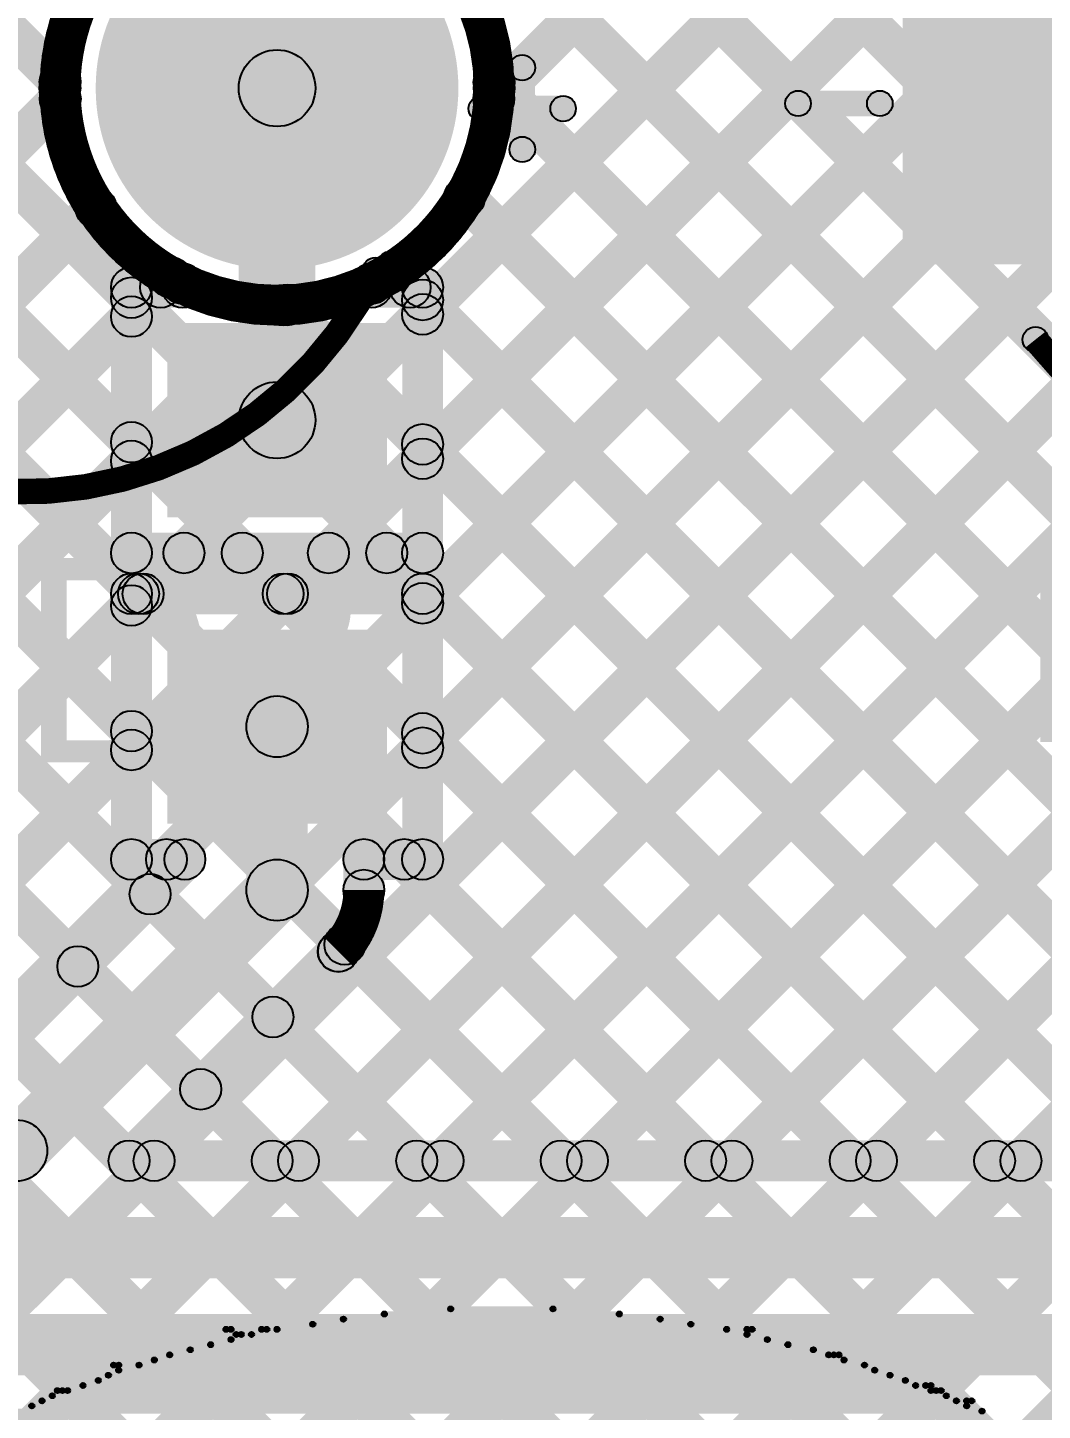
# Model space of a CAD drawing. Header units: millimetres. Extents: x -0.28 to 3.03, y -0.05 to 3.12.
# Drawn here: x 1.9942 to 2.1928, y 2.4171 to 2.6878 of the extents above; entities that cross this region are included whole.
import ezdxf

# ---------------------------------------------------------------- set-up
doc = ezdxf.new("R2010")
doc.units = ezdxf.units.MM
doc.header["$MEASUREMENT"] = 0
for name, color, linetype in [('BottomLayer', 5, 'Continuous'), ('BottomPaste', 16, 'Continuous'), ('BottomSolder', 6, 'Continuous'), ('PadHoleLayer', 156, 'Continuous'), ('TopLayer', 1, 'Continuous'), ('TopOverlay', 2, 'Continuous'), ('TopSolder', 216, 'Continuous')]:
    doc.layers.add(name, color=color, linetype=linetype)

# ---------------------------------------------------------------- blocks, each defined once
blk = doc.blocks.new('TH_LED_3')
at = {"layer": 'BottomLayer'}
blk.add_hatch(color=5, dxfattribs=at).paths.add_polyline_path([(-0.0815, 0.0315), (-0.0185, 0.0315), (-0.0185, -0.0315), (-0.0815, -0.0315)])
h = blk.add_hatch(color=5, dxfattribs=at)
edge = h.paths.add_edge_path()
edge.add_arc((0.05, 0), 0.0315, 0, 360)
at = {"layer": 'BottomSolder'}
blk.add_hatch(color=6, dxfattribs=at).paths.add_polyline_path([(-0.0855, 0.0355), (-0.0145, 0.0355), (-0.0145, -0.0355), (-0.0855, -0.0355)])
h = blk.add_hatch(color=6, dxfattribs=at)
edge = h.paths.add_edge_path()
edge.add_arc((0.05, 0), 0.0355, 0, 360)
at = {"layer": 'PadHoleLayer'}
h = blk.add_hatch(color=156, dxfattribs=at)
edge = h.paths.add_edge_path()
edge.add_arc((-0.05, 0), 0.01772, 0, 360)
h = blk.add_hatch(color=156, dxfattribs=at)
edge = h.paths.add_edge_path()
edge.add_arc((0.05, 0), 0.01772, 0, 360)
at = {"layer": 'TopLayer'}
blk.add_hatch(color=1, dxfattribs=at).paths.add_polyline_path([(-0.0815, 0.0315), (-0.0185, 0.0315), (-0.0185, -0.0315), (-0.0815, -0.0315)])
h = blk.add_hatch(color=1, dxfattribs=at)
edge = h.paths.add_edge_path()
edge.add_arc((0.05, 0), 0.0315, 0, 360)
at = {"layer": 'TopOverlay'}
h = blk.add_hatch(color=2, dxfattribs=at)
edge = h.paths.add_edge_path()
edge.add_arc((-0.05954, 0.05023), 0.0025, 0, 360)
h = blk.add_hatch(color=2, dxfattribs=at)
edge = h.paths.add_edge_path()
edge.add_arc((0.06927, 0.03565), 0.0025, 0, 360)
h = blk.add_hatch(color=2, dxfattribs=at)
edge = h.paths.add_edge_path()
edge.add_arc((0.098, 0.004), 0.0025, 0, 360)
for points in [[(0.1005, -0.012), (0.0955, -0.012), (0.0955, 0.004), (0.1005, 0.004)], [(-0.106, -0.0065), (-0.106, -0.0015), (-0.09, -0.0015), (-0.09, -0.0065)], [(0.09, -0.0065), (0.09, -0.0015), (0.106, -0.0015), (0.106, -0.0065)]]:
    blk.add_hatch(color=2, dxfattribs=at).paths.add_polyline_path(points)
h = blk.add_hatch(color=2, dxfattribs=at)
edge = h.paths.add_edge_path()
edge.add_arc((-0.106, -0.004), 0.0025, 0, 360)
h = blk.add_hatch(color=2, dxfattribs=at)
edge = h.paths.add_edge_path()
edge.add_arc((-0.09, -0.004), 0.0025, 0, 360)
h = blk.add_hatch(color=2, dxfattribs=at)
edge = h.paths.add_edge_path()
edge.add_arc((0.09, -0.004), 0.0025, 0, 360)
h = blk.add_hatch(color=2, dxfattribs=at)
edge = h.paths.add_edge_path()
edge.add_arc((0.106, -0.004), 0.0025, 0, 360)
h = blk.add_hatch(color=2, dxfattribs=at)
edge = h.paths.add_edge_path()
edge.add_arc((0.098, -0.012), 0.0025, 0, 360)
h = blk.add_hatch(color=2, dxfattribs=at)
edge = h.paths.add_edge_path()
edge.add_arc((0.06927, -0.03565), 0.0025, 0, 360)
h = blk.add_hatch(color=2, dxfattribs=at)
edge = h.paths.add_edge_path()
edge.add_arc((-0.05954, -0.05023), 0.0025, 0, 360)
at = {"layer": 'TopSolder'}
blk.add_hatch(color=216, dxfattribs=at).paths.add_polyline_path([(-0.0855, 0.0355), (-0.0145, 0.0355), (-0.0145, -0.0355), (-0.0855, -0.0355)])
h = blk.add_hatch(color=216, dxfattribs=at)
edge = h.paths.add_edge_path()
edge.add_arc((0.05, 0), 0.0355, 0, 360)
at = {"layer": 'TopOverlay', "const_width": 0.005}
for points in [[(-0.05954, 0.05023, -0.552963), (0.06927, 0.03565)], [(0.06927, -0.03565, -0.552963), (-0.05954, -0.05023)]]:
    blk.add_lwpolyline(points, format="xyb", dxfattribs=at)
at = {"layer": 'TopOverlay'}
for centre in [(-0.05954, 0.05023), (0.06927, 0.03565), (0.098, 0.004), (-0.106, -0.004), (-0.09, -0.004), (0.09, -0.004), (0.106, -0.004), (0.098, -0.012), (0.06927, -0.03565), (-0.05954, -0.05023)]:
    blk.add_circle(centre, 0.0025, dxfattribs=at)
blk = doc.blocks.new('TH_LED_4')
at = {"layer": 'BottomLayer'}
blk.add_hatch(color=5, dxfattribs=at).paths.add_polyline_path([(-0.0815, 0.0315), (-0.0185, 0.0315), (-0.0185, -0.0315), (-0.0815, -0.0315)])
h = blk.add_hatch(color=5, dxfattribs=at)
edge = h.paths.add_edge_path()
edge.add_arc((0.05, 0), 0.0315, 0, 360)
at = {"layer": 'BottomSolder'}
blk.add_hatch(color=6, dxfattribs=at).paths.add_polyline_path([(-0.0855, 0.0355), (-0.0145, 0.0355), (-0.0145, -0.0355), (-0.0855, -0.0355)])
h = blk.add_hatch(color=6, dxfattribs=at)
edge = h.paths.add_edge_path()
edge.add_arc((0.05, 0), 0.0355, 0, 360)
at = {"layer": 'PadHoleLayer'}
h = blk.add_hatch(color=156, dxfattribs=at)
edge = h.paths.add_edge_path()
edge.add_arc((-0.05, 0), 0.01772, 0, 360)
h = blk.add_hatch(color=156, dxfattribs=at)
edge = h.paths.add_edge_path()
edge.add_arc((0.05, 0), 0.01772, 0, 360)
at = {"layer": 'TopLayer'}
blk.add_hatch(color=1, dxfattribs=at).paths.add_polyline_path([(-0.0815, 0.0315), (-0.0185, 0.0315), (-0.0185, -0.0315), (-0.0815, -0.0315)])
h = blk.add_hatch(color=1, dxfattribs=at)
edge = h.paths.add_edge_path()
edge.add_arc((0.05, 0), 0.0315, 0, 360)
at = {"layer": 'TopOverlay'}
h = blk.add_hatch(color=2, dxfattribs=at)
edge = h.paths.add_edge_path()
edge.add_arc((-0.05954, 0.05023), 0.0025, 0, 360)
h = blk.add_hatch(color=2, dxfattribs=at)
edge = h.paths.add_edge_path()
edge.add_arc((0.06927, 0.03565), 0.0025, 0, 360)
h = blk.add_hatch(color=2, dxfattribs=at)
edge = h.paths.add_edge_path()
edge.add_arc((0.098, 0.004), 0.0025, 0, 360)
for points in [[(0.1005, -0.012), (0.0955, -0.012), (0.0955, 0.004), (0.1005, 0.004)], [(-0.106, -0.0065), (-0.106, -0.0015), (-0.09, -0.0015), (-0.09, -0.0065)], [(0.09, -0.0065), (0.09, -0.0015), (0.106, -0.0015), (0.106, -0.0065)]]:
    blk.add_hatch(color=2, dxfattribs=at).paths.add_polyline_path(points)
h = blk.add_hatch(color=2, dxfattribs=at)
edge = h.paths.add_edge_path()
edge.add_arc((-0.106, -0.004), 0.0025, 0, 360)
h = blk.add_hatch(color=2, dxfattribs=at)
edge = h.paths.add_edge_path()
edge.add_arc((-0.09, -0.004), 0.0025, 0, 360)
h = blk.add_hatch(color=2, dxfattribs=at)
edge = h.paths.add_edge_path()
edge.add_arc((0.09, -0.004), 0.0025, 0, 360)
h = blk.add_hatch(color=2, dxfattribs=at)
edge = h.paths.add_edge_path()
edge.add_arc((0.106, -0.004), 0.0025, 0, 360)
h = blk.add_hatch(color=2, dxfattribs=at)
edge = h.paths.add_edge_path()
edge.add_arc((0.098, -0.012), 0.0025, 0, 360)
h = blk.add_hatch(color=2, dxfattribs=at)
edge = h.paths.add_edge_path()
edge.add_arc((0.06927, -0.03565), 0.0025, 0, 360)
h = blk.add_hatch(color=2, dxfattribs=at)
edge = h.paths.add_edge_path()
edge.add_arc((-0.05954, -0.05023), 0.0025, 0, 360)
at = {"layer": 'TopSolder'}
blk.add_hatch(color=216, dxfattribs=at).paths.add_polyline_path([(-0.0855, 0.0355), (-0.0145, 0.0355), (-0.0145, -0.0355), (-0.0855, -0.0355)])
h = blk.add_hatch(color=216, dxfattribs=at)
edge = h.paths.add_edge_path()
edge.add_arc((0.05, 0), 0.0355, 0, 360)
at = {"layer": 'TopOverlay', "const_width": 0.005}
for points in [[(-0.05954, 0.05023, -0.552963), (0.06927, 0.03565)], [(0.06927, -0.03565, -0.552963), (-0.05954, -0.05023)]]:
    blk.add_lwpolyline(points, format="xyb", dxfattribs=at)
at = {"layer": 'TopOverlay'}
for centre in [(-0.05954, 0.05023), (0.06927, 0.03565), (0.098, 0.004), (-0.106, -0.004), (-0.09, -0.004), (0.09, -0.004), (0.106, -0.004), (0.098, -0.012), (0.06927, -0.03565), (-0.05954, -0.05023)]:
    blk.add_circle(centre, 0.0025, dxfattribs=at)
blk = doc.blocks.new('R__0603_B_56')
at = {"layer": 'BottomLayer'}
for points in [[(-0.045, -0.0175), (-0.045, 0.0175), (-0.015, 0.0175), (-0.015, -0.0175)], [(0.015, -0.0175), (0.015, 0.0175), (0.045, 0.0175), (0.045, -0.0175)]]:
    blk.add_hatch(color=5, dxfattribs=at).paths.add_polyline_path(points)
at = {"layer": 'BottomPaste'}
for points in [[(-0.045, -0.0175), (-0.045, 0.0175), (-0.015, 0.0175), (-0.015, -0.0175)], [(0.015, -0.0175), (0.015, 0.0175), (0.045, 0.0175), (0.045, -0.0175)]]:
    blk.add_hatch(color=16, dxfattribs=at).paths.add_polyline_path(points)
at = {"layer": 'BottomSolder'}
for points in [[(-0.049, -0.0215), (-0.049, 0.0215), (-0.011, 0.0215), (-0.011, -0.0215)], [(0.011, -0.0215), (0.011, 0.0215), (0.049, 0.0215), (0.049, -0.0215)]]:
    blk.add_hatch(color=6, dxfattribs=at).paths.add_polyline_path(points)

msp = doc.modelspace()

# ---------------------------------------------------------------- hatches: boundary and pattern name
at = {"layer": 'BottomLayer'}
for points in [[(1.40562, 3.09678), (1.41127, 3.10243), (2.00683, 2.50688), (2.00118, 2.50122)], [(1.4339, 3.09678), (1.43956, 3.10243), (2.02098, 2.52102), (2.01532, 2.51536)], [(1.46219, 3.09678), (1.46784, 3.10243), (2.01733, 2.55295), (2.01167, 2.54729)], [(1.49047, 3.09678), (1.49613, 3.10243), (2.01873, 2.57983), (2.01308, 2.57417)], [(1.51875, 3.09678), (1.52441, 3.10243), (2.01733, 2.60952), (2.01167, 2.60386)], [(1.54704, 3.09678), (1.5527, 3.10243), (2.01733, 2.6378), (2.01167, 2.63214)], [(1.57532, 3.09678), (1.58098, 3.10243), (2.00335, 2.68006), (1.99769, 2.67441)], [(1.68846, 3.09678), (1.69412, 3.10243), (2.28575, 2.5108), (2.2801, 2.50514)], [(1.71674, 3.09678), (1.7224, 3.10243), (2.27533, 2.54951), (2.26967, 2.54385)], [(1.74503, 3.09678), (1.75069, 3.10243), (2.27533, 2.57779), (2.26967, 2.57213)], [(1.77331, 3.09678), (1.77897, 3.10243), (2.27533, 2.60608), (2.26967, 2.60042)], [(2.02174, 2.46317), (2.01609, 2.46883), (2.64969, 3.10243), (2.65535, 3.09678)], [(2.07433, 2.60061), (2.06867, 2.60626), (2.56484, 3.10243), (2.5705, 3.09678)], [(2.07433, 2.54404), (2.06867, 2.5497), (2.62141, 3.10243), (2.62707, 3.09678)], [(2.07433, 2.62889), (2.06867, 2.63455), (2.53656, 3.10243), (2.54221, 3.09678)], [(2.07433, 2.57232), (2.06867, 2.57798), (2.59313, 3.10243), (2.59878, 3.09678)], [(2.08828, 2.67112), (2.08262, 2.67678), (2.50827, 3.10243), (2.51393, 3.09678)], [(2.05003, 2.46317), (2.04437, 2.46883), (2.25568, 2.68013), (2.26133, 2.67448)], [(2.08265, 2.6743), (2.08831, 2.67996), (2.27161, 2.49665), (2.26596, 2.491)], [(1.81447, 2.48217), (1.80881, 2.48783), (1.99773, 2.67674), (2.00338, 2.67108)], [(2.0505, 2.611), (2.0355, 2.611), (2.0355, 2.676), (2.0505, 2.676)], [(2.07831, 2.46317), (2.07266, 2.46883), (2.26175, 2.65793), (2.26741, 2.65227)], [(2.07689, 2.65178), (2.08255, 2.65744), (2.25747, 2.48251), (2.25181, 2.47686)], [(1.84275, 2.48217), (1.8371, 2.48783), (2.0047, 2.65543), (2.01036, 2.64977)], [(2.06303, 2.63735), (2.06869, 2.64301), (2.07187, 2.63983), (2.06621, 2.63417)], [(2.01733, 2.62846), (2.01167, 2.63412), (2.01738, 2.63983), (2.02304, 2.63417)], [(2.0145, 2.633), (2.0145, 2.641), (2.0245, 2.641), (2.0245, 2.633)], [(2.0615, 2.633), (2.0615, 2.641), (2.0715, 2.641), (2.0715, 2.633)], [(2.06621, 2.63417), (2.07187, 2.63983), (2.07433, 2.63737), (2.06867, 2.63171)], [(2.0185, 2.585), (2.0105, 2.585), (2.0105, 2.637), (2.0185, 2.637)], [(2.0755, 2.585), (2.0675, 2.585), (2.0675, 2.637), (2.0755, 2.637)], [(2.06867, 2.63171), (2.07433, 2.63737), (2.24287, 2.46883), (2.23721, 2.46317)], [(2.1066, 2.46317), (2.10094, 2.46883), (2.26967, 2.63756), (2.27533, 2.6319)], [(1.87104, 2.48217), (1.86538, 2.48783), (2.01167, 2.63412), (2.01733, 2.62846)], [(2.06867, 2.60343), (2.07433, 2.60909), (2.21459, 2.46883), (2.20893, 2.46317)], [(2.13488, 2.46317), (2.12923, 2.46883), (2.26967, 2.60927), (2.27533, 2.60362)], [(1.89932, 2.48217), (1.89367, 2.48783), (2.01167, 2.60583), (2.01733, 2.60018)], [(2.0145, 2.581), (2.0145, 2.589), (2.0715, 2.589), (2.0715, 2.581)], [(2.01961, 2.57417), (2.01395, 2.57983), (2.02195, 2.58783), (2.02761, 2.58217)], [(2.03336, 2.58217), (2.03902, 2.58783), (2.04702, 2.57983), (2.04136, 2.57417)], [(2.04789, 2.57417), (2.04224, 2.57983), (2.05024, 2.58783), (2.05589, 2.58217)], [(2.06164, 2.58217), (2.0673, 2.58783), (2.1863, 2.46883), (2.18064, 2.46317)], [(2.16317, 2.46317), (2.15751, 2.46883), (2.27651, 2.58783), (2.28217, 2.58217)], [(2.01733, 2.57189), (2.01167, 2.57755), (2.01395, 2.57983), (2.01961, 2.57417)], [(2.0145, 2.573), (2.0145, 2.581), (2.0715, 2.581), (2.0715, 2.573)], [(1.92761, 2.48217), (1.92195, 2.48783), (2.01167, 2.57755), (2.01733, 2.57189)], [(2.0185, 2.525), (2.0105, 2.525), (2.0105, 2.577), (2.0185, 2.577)], [(2.0755, 2.525), (2.0675, 2.525), (2.0675, 2.577), (2.0755, 2.577)], [(2.049, 2.519), (2.037, 2.519), (2.037, 2.551), (2.049, 2.551)], [(2.06867, 2.54686), (2.07433, 2.55252), (2.15802, 2.46883), (2.15236, 2.46317)], [(2.19145, 2.46317), (2.18579, 2.46883), (2.26967, 2.55271), (2.27533, 2.54705)], [(1.95589, 2.48217), (1.95024, 2.48783), (2.01167, 2.54926), (2.01733, 2.54361)], [(2.0145, 2.521), (2.0145, 2.529), (2.02496, 2.529), (2.02496, 2.521)], [(2.06, 2.521), (2.06, 2.529), (2.0715, 2.529), (2.0715, 2.521)], [(1.98418, 2.48217), (1.97852, 2.48783), (2.01852, 2.52783), (2.02418, 2.52217)], [(1.98779, 2.48217), (1.98213, 2.48783), (2.02213, 2.52783), (2.02779, 2.52217)], [(2.06508, 2.52217), (2.07073, 2.52783), (2.12973, 2.46883), (2.12408, 2.46317)], [(1.99624, 2.46376), (1.98776, 2.47224), (2.03876, 2.52324), (2.04724, 2.51476)], [(2.064, 2.519), (2.056, 2.519), (2.056, 2.525), (2.064, 2.525)], [(2.01687, 2.46317), (2.01121, 2.46883), (2.05217, 2.50979), (2.05783, 2.50413)], [(2.05343, 2.50553), (2.05909, 2.51119), (2.10145, 2.46883), (2.09579, 2.46317)], [(2.03936, 2.49132), (2.04502, 2.49698), (2.07316, 2.46883), (2.06751, 2.46317)], [(2.02522, 2.47718), (2.03088, 2.48283), (2.04488, 2.46883), (2.03922, 2.46317)], [(2.01404, 2.462), (2.01404, 2.47), (2.24096, 2.47), (2.24096, 2.462)], [(1.011, 2.443), (1.011, 2.455), (2.248, 2.455), (2.248, 2.443)], [(1.028, 2.424), (1.028, 2.436), (2.481, 2.436), (2.481, 2.424)]]:
    msp.add_hatch(color=5, dxfattribs=at).paths.add_polyline_path(points)
h = msp.add_hatch(color=5, dxfattribs=at)
edge = h.paths.add_edge_path()
edge.add_arc((2.043, 2.676), 0.0075, 0, 360)
h = msp.add_hatch(color=5, dxfattribs=at)
edge = h.paths.add_edge_path()
edge.add_arc((2.00052, 2.67724), 0.004, 0, 360)
h = msp.add_hatch(color=5, dxfattribs=at)
edge = h.paths.add_edge_path()
edge.add_arc((2.08548, 2.67713), 0.004, 0, 360)
h = msp.add_hatch(color=5, dxfattribs=at)
edge = h.paths.add_edge_path()
edge.add_arc((2.0855, 2.676), 0.004, 0, 360)
h = msp.add_hatch(color=5, dxfattribs=at)
edge = h.paths.add_edge_path()
edge.add_arc((2.0855, 2.676), 0.004, 0, 360)
h = msp.add_hatch(color=5, dxfattribs=at)
edge = h.paths.add_edge_path()
edge.add_arc((2.00056, 2.67391), 0.004, 0, 360)
h = msp.add_hatch(color=5, dxfattribs=at)
edge = h.paths.add_edge_path()
edge.add_arc((2.08545, 2.67395), 0.004, 0, 360)
h = msp.add_hatch(color=5, dxfattribs=at)
edge = h.paths.add_edge_path()
edge.add_arc((2.07972, 2.65461), 0.004, 0, 360)
h = msp.add_hatch(color=5, dxfattribs=at)
edge = h.paths.add_edge_path()
edge.add_arc((2.00753, 2.6526), 0.004, 0, 360)
h = msp.add_hatch(color=5, dxfattribs=at)
edge = h.paths.add_edge_path()
edge.add_arc((2.06586, 2.64018), 0.004, 0, 360)
h = msp.add_hatch(color=5, dxfattribs=at)
edge = h.paths.add_edge_path()
edge.add_arc((2.0145, 2.637), 0.004, 0, 360)
h = msp.add_hatch(color=5, dxfattribs=at)
edge = h.paths.add_edge_path()
edge.add_arc((2.0145, 2.637), 0.004, 0, 360)
h = msp.add_hatch(color=5, dxfattribs=at)
edge = h.paths.add_edge_path()
edge.add_arc((2.02021, 2.637), 0.004, 0, 360)
h = msp.add_hatch(color=5, dxfattribs=at)
edge = h.paths.add_edge_path()
edge.add_arc((2.0245, 2.63774), 0.004, 0, 360)
h = msp.add_hatch(color=5, dxfattribs=at)
edge = h.paths.add_edge_path()
edge.add_arc((2.0245, 2.637), 0.004, 0, 360)
h = msp.add_hatch(color=5, dxfattribs=at)
edge = h.paths.add_edge_path()
edge.add_arc((2.0615, 2.63774), 0.004, 0, 360)
h = msp.add_hatch(color=5, dxfattribs=at)
edge = h.paths.add_edge_path()
edge.add_arc((2.0615, 2.637), 0.004, 0, 360)
h = msp.add_hatch(color=5, dxfattribs=at)
edge = h.paths.add_edge_path()
edge.add_arc((2.06904, 2.637), 0.004, 0, 360)
h = msp.add_hatch(color=5, dxfattribs=at)
edge = h.paths.add_edge_path()
edge.add_arc((2.06904, 2.637), 0.004, 0, 360)
h = msp.add_hatch(color=5, dxfattribs=at)
edge = h.paths.add_edge_path()
edge.add_arc((2.0715, 2.637), 0.004, 0, 360)
h = msp.add_hatch(color=5, dxfattribs=at)
edge = h.paths.add_edge_path()
edge.add_arc((2.0715, 2.637), 0.004, 0, 360)
h = msp.add_hatch(color=5, dxfattribs=at)
edge = h.paths.add_edge_path()
edge.add_arc((2.0145, 2.63497), 0.004, 0, 360)
h = msp.add_hatch(color=5, dxfattribs=at)
edge = h.paths.add_edge_path()
edge.add_arc((2.0715, 2.63454), 0.004, 0, 360)
h = msp.add_hatch(color=5, dxfattribs=at)
edge = h.paths.add_edge_path()
edge.add_arc((2.0715, 2.63454), 0.004, 0, 360)
h = msp.add_hatch(color=5, dxfattribs=at)
edge = h.paths.add_edge_path()
edge.add_arc((2.0145, 2.63129), 0.004, 0, 360)
h = msp.add_hatch(color=5, dxfattribs=at)
edge = h.paths.add_edge_path()
edge.add_arc((2.0145, 2.63129), 0.004, 0, 360)
h = msp.add_hatch(color=5, dxfattribs=at)
edge = h.paths.add_edge_path()
edge.add_arc((2.0715, 2.63172), 0.004, 0, 360)
h = msp.add_hatch(color=5, dxfattribs=at)
edge = h.paths.add_edge_path()
edge.add_arc((2.043, 2.611), 0.0075, 0, 360)
h = msp.add_hatch(color=5, dxfattribs=at)
edge = h.paths.add_edge_path()
edge.add_arc((2.0145, 2.60669), 0.004, 0, 360)
h = msp.add_hatch(color=5, dxfattribs=at)
edge = h.paths.add_edge_path()
edge.add_arc((2.0715, 2.60626), 0.004, 0, 360)
h = msp.add_hatch(color=5, dxfattribs=at)
edge = h.paths.add_edge_path()
edge.add_arc((2.0145, 2.60301), 0.004, 0, 360)
h = msp.add_hatch(color=5, dxfattribs=at)
edge = h.paths.add_edge_path()
edge.add_arc((2.0715, 2.60344), 0.004, 0, 360)
h = msp.add_hatch(color=5, dxfattribs=at)
edge = h.paths.add_edge_path()
edge.add_arc((2.0145, 2.585), 0.004, 0, 360)
h = msp.add_hatch(color=5, dxfattribs=at)
edge = h.paths.add_edge_path()
edge.add_arc((2.0145, 2.585), 0.004, 0, 360)
h = msp.add_hatch(color=5, dxfattribs=at)
edge = h.paths.add_edge_path()
edge.add_arc((2.02478, 2.585), 0.004, 0, 360)
h = msp.add_hatch(color=5, dxfattribs=at)
edge = h.paths.add_edge_path()
edge.add_arc((2.03619, 2.585), 0.004, 0, 360)
h = msp.add_hatch(color=5, dxfattribs=at)
edge = h.paths.add_edge_path()
edge.add_arc((2.05306, 2.585), 0.004, 0, 360)
h = msp.add_hatch(color=5, dxfattribs=at)
edge = h.paths.add_edge_path()
edge.add_arc((2.06447, 2.585), 0.004, 0, 360)
h = msp.add_hatch(color=5, dxfattribs=at)
edge = h.paths.add_edge_path()
edge.add_arc((2.0715, 2.585), 0.004, 0, 360)
h = msp.add_hatch(color=5, dxfattribs=at)
edge = h.paths.add_edge_path()
edge.add_arc((2.0715, 2.585), 0.004, 0, 360)
h = msp.add_hatch(color=5, dxfattribs=at)
edge = h.paths.add_edge_path()
edge.add_arc((2.0145, 2.577), 0.004, 0, 360)
h = msp.add_hatch(color=5, dxfattribs=at)
edge = h.paths.add_edge_path()
edge.add_arc((2.0145, 2.577), 0.004, 0, 360)
h = msp.add_hatch(color=5, dxfattribs=at)
edge = h.paths.add_edge_path()
edge.add_arc((2.0159, 2.577), 0.004, 0, 360)
h = msp.add_hatch(color=5, dxfattribs=at)
edge = h.paths.add_edge_path()
edge.add_arc((2.01678, 2.577), 0.004, 0, 360)
h = msp.add_hatch(color=5, dxfattribs=at)
edge = h.paths.add_edge_path()
edge.add_arc((2.01678, 2.577), 0.004, 0, 360)
h = msp.add_hatch(color=5, dxfattribs=at)
edge = h.paths.add_edge_path()
edge.add_arc((2.04419, 2.577), 0.004, 0, 360)
h = msp.add_hatch(color=5, dxfattribs=at)
edge = h.paths.add_edge_path()
edge.add_arc((2.04506, 2.577), 0.004, 0, 360)
h = msp.add_hatch(color=5, dxfattribs=at)
edge = h.paths.add_edge_path()
edge.add_arc((2.0715, 2.577), 0.004, 0, 360)
h = msp.add_hatch(color=5, dxfattribs=at)
edge = h.paths.add_edge_path()
edge.add_arc((2.0715, 2.577), 0.004, 0, 360)
h = msp.add_hatch(color=5, dxfattribs=at)
edge = h.paths.add_edge_path()
edge.add_arc((2.0145, 2.57472), 0.004, 0, 360)
h = msp.add_hatch(color=5, dxfattribs=at)
edge = h.paths.add_edge_path()
edge.add_arc((2.0145, 2.57472), 0.004, 0, 360)
h = msp.add_hatch(color=5, dxfattribs=at)
edge = h.paths.add_edge_path()
edge.add_arc((2.0715, 2.57515), 0.004, 0, 360)
h = msp.add_hatch(color=5, dxfattribs=at)
edge = h.paths.add_edge_path()
edge.add_arc((2.043, 2.551), 0.006, 0, 360)
h = msp.add_hatch(color=5, dxfattribs=at)
edge = h.paths.add_edge_path()
edge.add_arc((2.0145, 2.55012), 0.004, 0, 360)
h = msp.add_hatch(color=5, dxfattribs=at)
edge = h.paths.add_edge_path()
edge.add_arc((2.0715, 2.54969), 0.004, 0, 360)
h = msp.add_hatch(color=5, dxfattribs=at)
edge = h.paths.add_edge_path()
edge.add_arc((2.0145, 2.54644), 0.004, 0, 360)
h = msp.add_hatch(color=5, dxfattribs=at)
edge = h.paths.add_edge_path()
edge.add_arc((2.0715, 2.54687), 0.004, 0, 360)
h = msp.add_hatch(color=5, dxfattribs=at)
edge = h.paths.add_edge_path()
edge.add_arc((2.0145, 2.525), 0.004, 0, 360)
h = msp.add_hatch(color=5, dxfattribs=at)
edge = h.paths.add_edge_path()
edge.add_arc((2.0145, 2.525), 0.004, 0, 360)
h = msp.add_hatch(color=5, dxfattribs=at)
edge = h.paths.add_edge_path()
edge.add_arc((2.02135, 2.525), 0.004, 0, 360)
h = msp.add_hatch(color=5, dxfattribs=at)
edge = h.paths.add_edge_path()
edge.add_arc((2.02496, 2.525), 0.004, 0, 360)
h = msp.add_hatch(color=5, dxfattribs=at)
edge = h.paths.add_edge_path()
edge.add_arc((2.02496, 2.525), 0.004, 0, 360)
h = msp.add_hatch(color=5, dxfattribs=at)
edge = h.paths.add_edge_path()
edge.add_arc((2.06, 2.525), 0.004, 0, 360)
h = msp.add_hatch(color=5, dxfattribs=at)
edge = h.paths.add_edge_path()
edge.add_arc((2.06, 2.525), 0.004, 0, 360)
h = msp.add_hatch(color=5, dxfattribs=at)
edge = h.paths.add_edge_path()
edge.add_arc((2.0679, 2.525), 0.004, 0, 360)
h = msp.add_hatch(color=5, dxfattribs=at)
edge = h.paths.add_edge_path()
edge.add_arc((2.0715, 2.525), 0.004, 0, 360)
h = msp.add_hatch(color=5, dxfattribs=at)
edge = h.paths.add_edge_path()
edge.add_arc((2.0715, 2.525), 0.004, 0, 360)
h = msp.add_hatch(color=5, dxfattribs=at)
edge = h.paths.add_edge_path()
edge.add_arc((2.043, 2.519), 0.006, 0, 360)
h = msp.add_hatch(color=5, dxfattribs=at)
edge = h.paths.add_edge_path()
edge.add_arc((2.043, 2.519), 0.006, 0, 360)
h = msp.add_hatch(color=5, dxfattribs=at)
edge = h.paths.add_edge_path()
edge.add_arc((2.06, 2.519), 0.004, 0, 360)
h = msp.add_hatch(color=5, dxfattribs=at)
edge = h.paths.add_edge_path()
edge.add_arc((2.06, 2.519), 0.004, 0, 360)
h = msp.add_hatch(color=5, dxfattribs=at)
edge = h.paths.add_edge_path()
edge.add_arc((2.06, 2.519), 0.004, 0, 360)
h = msp.add_hatch(color=5, dxfattribs=at)
edge = h.paths.add_edge_path()
edge.add_arc((2.01815, 2.51819), 0.004, 0, 360)
h = msp.add_hatch(color=5, dxfattribs=at)
edge = h.paths.add_edge_path()
edge.add_arc((2.05626, 2.50836), 0.004, 0, 360)
h = msp.add_hatch(color=5, dxfattribs=at)
edge = h.paths.add_edge_path()
edge.add_arc((2.055, 2.50696), 0.004, 0, 360)
h = msp.add_hatch(color=5, dxfattribs=at)
edge = h.paths.add_edge_path()
edge.add_arc((2.055, 2.50696), 0.004, 0, 360)
h = msp.add_hatch(color=5, dxfattribs=at)
edge = h.paths.add_edge_path()
edge.add_arc((2.05502, 2.50698), 0.004, 0, 360)
h = msp.add_hatch(color=5, dxfattribs=at)
edge = h.paths.add_edge_path()
edge.add_arc((2.004, 2.50405), 0.004, 0, 360)
h = msp.add_hatch(color=5, dxfattribs=at)
edge = h.paths.add_edge_path()
edge.add_arc((2.04219, 2.49415), 0.004, 0, 360)
h = msp.add_hatch(color=5, dxfattribs=at)
edge = h.paths.add_edge_path()
edge.add_arc((2.02805, 2.48), 0.004, 0, 360)
h = msp.add_hatch(color=5, dxfattribs=at)
edge = h.paths.add_edge_path()
edge.add_arc((1.992, 2.468), 0.006, 0, 360)
h = msp.add_hatch(color=5, dxfattribs=at)
edge = h.paths.add_edge_path()
edge.add_arc((1.992, 2.468), 0.006, 0, 360)
h = msp.add_hatch(color=5, dxfattribs=at)
edge = h.paths.add_edge_path()
edge.add_arc((2.01404, 2.466), 0.004, 0, 360)
h = msp.add_hatch(color=5, dxfattribs=at)
edge = h.paths.add_edge_path()
edge.add_arc((2.01404, 2.466), 0.004, 0, 360)
h = msp.add_hatch(color=5, dxfattribs=at)
edge = h.paths.add_edge_path()
edge.add_arc((2.01892, 2.466), 0.004, 0, 360)
h = msp.add_hatch(color=5, dxfattribs=at)
edge = h.paths.add_edge_path()
edge.add_arc((2.04205, 2.466), 0.004, 0, 360)
h = msp.add_hatch(color=5, dxfattribs=at)
edge = h.paths.add_edge_path()
edge.add_arc((2.0472, 2.466), 0.004, 0, 360)
h = msp.add_hatch(color=5, dxfattribs=at)
edge = h.paths.add_edge_path()
edge.add_arc((2.07034, 2.466), 0.004, 0, 360)
h = msp.add_hatch(color=5, dxfattribs=at)
edge = h.paths.add_edge_path()
edge.add_arc((2.07549, 2.466), 0.004, 0, 360)
h = msp.add_hatch(color=5, dxfattribs=at)
edge = h.paths.add_edge_path()
edge.add_arc((2.09862, 2.466), 0.004, 0, 360)
h = msp.add_hatch(color=5, dxfattribs=at)
edge = h.paths.add_edge_path()
edge.add_arc((2.10377, 2.466), 0.004, 0, 360)
h = msp.add_hatch(color=5, dxfattribs=at)
edge = h.paths.add_edge_path()
edge.add_arc((2.1269, 2.466), 0.004, 0, 360)
h = msp.add_hatch(color=5, dxfattribs=at)
edge = h.paths.add_edge_path()
edge.add_arc((2.13205, 2.466), 0.004, 0, 360)
h = msp.add_hatch(color=5, dxfattribs=at)
edge = h.paths.add_edge_path()
edge.add_arc((2.15519, 2.466), 0.004, 0, 360)
h = msp.add_hatch(color=5, dxfattribs=at)
edge = h.paths.add_edge_path()
edge.add_arc((2.16034, 2.466), 0.004, 0, 360)
h = msp.add_hatch(color=5, dxfattribs=at)
edge = h.paths.add_edge_path()
edge.add_arc((2.18347, 2.466), 0.004, 0, 360)
h = msp.add_hatch(color=5, dxfattribs=at)
edge = h.paths.add_edge_path()
edge.add_arc((2.18862, 2.466), 0.004, 0, 360)
at = {"layer": 'TopLayer'}
for points in [[(1.32137, 3.09617), (1.32703, 3.10183), (2.71185, 1.717), (2.7062, 1.71135)], [(1.34965, 3.09617), (1.35531, 3.10183), (2.71185, 1.74529), (2.7062, 1.73963)], [(1.37794, 3.09617), (1.3836, 3.10183), (2.71185, 1.77357), (2.7062, 1.76791)], [(1.40622, 3.09617), (1.41188, 3.10183), (2.71185, 1.80186), (2.7062, 1.7962)], [(1.43451, 3.09617), (1.44016, 3.10183), (2.71185, 1.83014), (2.7062, 1.82448)], [(1.46279, 3.09617), (1.46845, 3.10183), (2.71185, 1.85842), (2.7062, 1.85277)], [(1.49108, 3.09617), (1.49673, 3.10183), (2.71185, 1.88671), (2.7062, 1.88105)], [(1.51936, 3.09617), (1.52502, 3.10183), (2.71185, 1.91499), (2.7062, 1.90934)], [(1.54764, 3.09617), (1.5533, 3.10183), (2.71185, 1.94328), (2.7062, 1.93762)], [(1.57593, 3.09617), (1.58159, 3.10183), (2.00335, 2.68006), (1.99769, 2.67441)], [(1.68907, 3.09617), (1.69472, 3.10183), (2.71185, 2.0847), (2.7062, 2.07904)], [(1.71735, 3.09617), (1.72301, 3.10183), (2.71185, 2.11298), (2.7062, 2.10733)], [(1.74563, 3.09617), (1.75129, 3.10183), (2.71185, 2.14127), (2.7062, 2.13561)], [(1.77392, 3.09617), (1.77958, 3.10183), (2.71185, 2.16955), (2.7062, 2.16389)], [(1.8094, 2.36397), (1.80374, 2.36962), (2.53595, 3.10183), (2.54161, 3.09617)], [(1.83098, 2.35726), (1.82532, 2.36291), (2.56424, 3.10183), (2.56989, 3.09617)], [(1.84512, 2.34311), (1.83946, 2.34877), (2.59252, 3.10183), (2.59818, 3.09617)], [(1.85926, 2.32897), (1.8536, 2.33463), (2.6208, 3.10183), (2.62646, 3.09617)], [(1.8734, 2.31483), (1.86775, 2.32049), (2.64909, 3.10183), (2.65475, 3.09617)], [(2.08828, 2.67112), (2.08262, 2.67678), (2.50767, 3.10183), (2.51332, 3.09617)], [(1.94411, 2.24412), (1.93846, 2.24978), (2.7062, 3.01751), (2.71185, 3.01186)], [(1.95826, 2.22998), (1.9526, 2.23563), (2.7062, 2.98923), (2.71185, 2.98357)], [(1.9724, 2.21584), (1.96674, 2.22149), (2.7062, 2.96095), (2.71185, 2.95529)], [(1.98654, 2.20169), (1.98088, 2.20735), (2.7062, 2.93266), (2.71185, 2.92701)], [(1.88755, 2.30069), (1.88189, 2.30635), (2.25568, 2.68013), (2.26133, 2.67448)], [(2.08265, 2.6743), (2.08831, 2.67996), (2.71185, 2.05641), (2.7062, 2.05076)], [(1.71048, 2.37818), (1.70482, 2.38384), (1.99773, 2.67674), (2.00338, 2.67108)], [(1.90169, 2.28655), (1.89603, 2.2922), (2.26175, 2.65793), (2.26741, 2.65227)], [(2.07689, 2.65178), (2.08255, 2.65744), (2.71185, 2.02813), (2.7062, 2.02247)], [(1.73876, 2.37818), (1.73311, 2.38384), (2.0047, 2.65543), (2.01036, 2.64977)], [(1.91583, 2.2724), (1.91017, 2.27806), (2.27581, 2.64369), (2.28146, 2.63804)], [(2.06303, 2.63735), (2.06869, 2.64301), (2.71185, 1.99985), (2.7062, 1.99419)], [(1.76705, 2.37818), (1.76139, 2.38384), (2.01934, 2.64179), (2.025, 2.63613)], [(1.92997, 2.25826), (1.92432, 2.26392), (2.29773, 2.63733), (2.30339, 2.63168)], [(1.79533, 2.37818), (1.78968, 2.38384), (2.04222, 2.63638), (2.04788, 2.63072)], [(2.04141, 2.63069), (2.04706, 2.63635), (2.71185, 1.97156), (2.7062, 1.9659)]]:
    msp.add_hatch(color=1, dxfattribs=at).paths.add_polyline_path(points)
h = msp.add_hatch(color=1, dxfattribs=at)
edge = h.paths.add_edge_path()
edge.add_arc((2.0005, 2.676), 0.004, 0, 360)
h = msp.add_hatch(color=1, dxfattribs=at)
edge = h.paths.add_edge_path()
edge.add_arc((2.00052, 2.67724), 0.004, 0, 360)
h = msp.add_hatch(color=1, dxfattribs=at)
edge = h.paths.add_edge_path()
edge.add_arc((2.08548, 2.67713), 0.004, 0, 360)
h = msp.add_hatch(color=1, dxfattribs=at)
edge = h.paths.add_edge_path()
edge.add_arc((2.0855, 2.676), 0.004, 0, 360)
h = msp.add_hatch(color=1, dxfattribs=at)
edge = h.paths.add_edge_path()
edge.add_arc((2.00056, 2.67391), 0.004, 0, 360)
h = msp.add_hatch(color=1, dxfattribs=at)
edge = h.paths.add_edge_path()
edge.add_arc((2.08545, 2.67395), 0.004, 0, 360)
h = msp.add_hatch(color=1, dxfattribs=at)
edge = h.paths.add_edge_path()
edge.add_arc((2.07972, 2.65461), 0.004, 0, 360)
h = msp.add_hatch(color=1, dxfattribs=at)
edge = h.paths.add_edge_path()
edge.add_arc((2.00753, 2.6526), 0.004, 0, 360)
h = msp.add_hatch(color=1, dxfattribs=at)
edge = h.paths.add_edge_path()
edge.add_arc((2.02217, 2.63896), 0.004, 0, 360)
h = msp.add_hatch(color=1, dxfattribs=at)
edge = h.paths.add_edge_path()
edge.add_arc((2.06586, 2.64018), 0.004, 0, 360)
h = msp.add_hatch(color=1, dxfattribs=at)
edge = h.paths.add_edge_path()
edge.add_arc((2.04424, 2.63352), 0.004, 0, 360)
h = msp.add_hatch(color=1, dxfattribs=at)
edge = h.paths.add_edge_path()
edge.add_arc((2.04505, 2.63355), 0.004, 0, 360)
at = {"layer": 'TopOverlay'}
h = msp.add_hatch(color=2, dxfattribs=at)
edge = h.paths.add_edge_path()
edge.add_arc((2.064, 2.436), 0.0005, 0, 360)
for points in [[(2.064, 2.4355), (2.064, 2.4365), (2.11, 2.4365), (2.11, 2.4355)], [(2.077, 2.4365), (2.077, 2.4375), (2.097, 2.4375), (2.097, 2.4365)], [(2.05, 2.4335), (2.05, 2.4345), (2.124, 2.4345), (2.124, 2.4335)], [(2.056, 2.4345), (2.056, 2.4355), (2.118, 2.4355), (2.118, 2.4345)], [(2.033, 2.4325), (2.033, 2.4335), (2.034, 2.4335), (2.034, 2.4325)], [(2.034, 2.4305), (2.034, 2.4315), (2.139, 2.4315), (2.139, 2.4305)], [(2.035, 2.4315), (2.035, 2.4325), (2.036, 2.4325), (2.036, 2.4315)], [(2.038, 2.4315), (2.038, 2.4325), (2.135, 2.4325), (2.135, 2.4315)], [(2.04, 2.4325), (2.04, 2.4335), (2.041, 2.4335), (2.041, 2.4325)], [(2.043, 2.4325), (2.043, 2.4335), (2.131, 2.4335), (2.131, 2.4325)], [(2.135, 2.4325), (2.135, 2.4335), (2.136, 2.4335), (2.136, 2.4325)], [(2.022, 2.4275), (2.022, 2.4285), (2.151, 2.4285), (2.151, 2.4275)], [(2.026, 2.4285), (2.026, 2.4295), (2.148, 2.4295), (2.148, 2.4285)], [(2.03, 2.4295), (2.03, 2.4305), (2.143, 2.4305), (2.143, 2.4295)], [(2.152, 2.4275), (2.152, 2.4285), (2.153, 2.4285), (2.153, 2.4275)], [(2.011, 2.4255), (2.011, 2.4265), (2.012, 2.4265), (2.012, 2.4255)], [(2.016, 2.4255), (2.016, 2.4265), (2.158, 2.4265), (2.158, 2.4255)], [(2.019, 2.4265), (2.019, 2.4275), (2.154, 2.4275), (2.154, 2.4265)], [(2.008, 2.4225), (2.008, 2.4235), (2.166, 2.4235), (2.166, 2.4225)], [(2.01, 2.4235), (2.01, 2.4245), (2.163, 2.4245), (2.163, 2.4235)], [(2.012, 2.4245), (2.012, 2.4255), (2.16, 2.4255), (2.16, 2.4245)], [(1.999, 2.4195), (1.999, 2.4205), (2.174, 2.4205), (2.174, 2.4195)], [(2, 2.4205), (2, 2.4215), (2.001, 2.4215), (2.001, 2.4205)], [(2.002, 2.4205), (2.002, 2.4215), (2.171, 2.4215), (2.171, 2.4205)], [(2.005, 2.4215), (2.005, 2.4225), (2.168, 2.4225), (2.168, 2.4215)], [(2.17, 2.4215), (2.17, 2.4225), (2.171, 2.4225), (2.171, 2.4215)], [(2.172, 2.4205), (2.172, 2.4215), (2.173, 2.4215), (2.173, 2.4205)], [(1.992, 2.4165), (1.992, 2.4175), (2.181, 2.4175), (2.181, 2.4165)], [(1.995, 2.4175), (1.995, 2.4185), (2.178, 2.4185), (2.178, 2.4175)], [(1.997, 2.4185), (1.997, 2.4195), (2.176, 2.4195), (2.176, 2.4185)], [(2.178, 2.4185), (2.178, 2.4195), (2.179, 2.4195), (2.179, 2.4185)]]:
    msp.add_hatch(color=2, dxfattribs=at).paths.add_polyline_path(points)
h = msp.add_hatch(color=2, dxfattribs=at)
edge = h.paths.add_edge_path()
edge.add_arc((2.077, 2.437), 0.0005, 0, 360)
h = msp.add_hatch(color=2, dxfattribs=at)
edge = h.paths.add_edge_path()
edge.add_arc((2.097, 2.437), 0.0005, 0, 360)
h = msp.add_hatch(color=2, dxfattribs=at)
edge = h.paths.add_edge_path()
edge.add_arc((2.11, 2.436), 0.0005, 0, 360)
h = msp.add_hatch(color=2, dxfattribs=at)
edge = h.paths.add_edge_path()
edge.add_arc((2.05, 2.434), 0.0005, 0, 360)
h = msp.add_hatch(color=2, dxfattribs=at)
edge = h.paths.add_edge_path()
edge.add_arc((2.056, 2.435), 0.0005, 0, 360)
h = msp.add_hatch(color=2, dxfattribs=at)
edge = h.paths.add_edge_path()
edge.add_arc((2.118, 2.435), 0.0005, 0, 360)
h = msp.add_hatch(color=2, dxfattribs=at)
edge = h.paths.add_edge_path()
edge.add_arc((2.124, 2.434), 0.0005, 0, 360)
h = msp.add_hatch(color=2, dxfattribs=at)
edge = h.paths.add_edge_path()
edge.add_arc((2.033, 2.433), 0.0005, 0, 360)
h = msp.add_hatch(color=2, dxfattribs=at)
edge = h.paths.add_edge_path()
edge.add_arc((2.034, 2.433), 0.0005, 0, 360)
h = msp.add_hatch(color=2, dxfattribs=at)
edge = h.paths.add_edge_path()
edge.add_arc((2.034, 2.431), 0.0005, 0, 360)
h = msp.add_hatch(color=2, dxfattribs=at)
edge = h.paths.add_edge_path()
edge.add_arc((2.035, 2.432), 0.0005, 0, 360)
h = msp.add_hatch(color=2, dxfattribs=at)
edge = h.paths.add_edge_path()
edge.add_arc((2.036, 2.432), 0.0005, 0, 360)
h = msp.add_hatch(color=2, dxfattribs=at)
edge = h.paths.add_edge_path()
edge.add_arc((2.038, 2.432), 0.0005, 0, 360)
h = msp.add_hatch(color=2, dxfattribs=at)
edge = h.paths.add_edge_path()
edge.add_arc((2.04, 2.433), 0.0005, 0, 360)
h = msp.add_hatch(color=2, dxfattribs=at)
edge = h.paths.add_edge_path()
edge.add_arc((2.041, 2.433), 0.0005, 0, 360)
h = msp.add_hatch(color=2, dxfattribs=at)
edge = h.paths.add_edge_path()
edge.add_arc((2.043, 2.433), 0.0005, 0, 360)
h = msp.add_hatch(color=2, dxfattribs=at)
edge = h.paths.add_edge_path()
edge.add_arc((2.131, 2.433), 0.0005, 0, 360)
h = msp.add_hatch(color=2, dxfattribs=at)
edge = h.paths.add_edge_path()
edge.add_arc((2.135, 2.433), 0.0005, 0, 360)
h = msp.add_hatch(color=2, dxfattribs=at)
edge = h.paths.add_edge_path()
edge.add_arc((2.135, 2.432), 0.0005, 0, 360)
h = msp.add_hatch(color=2, dxfattribs=at)
edge = h.paths.add_edge_path()
edge.add_arc((2.136, 2.433), 0.0005, 0, 360)
h = msp.add_hatch(color=2, dxfattribs=at)
edge = h.paths.add_edge_path()
edge.add_arc((2.139, 2.431), 0.0005, 0, 360)
h = msp.add_hatch(color=2, dxfattribs=at)
edge = h.paths.add_edge_path()
edge.add_arc((2.022, 2.428), 0.0005, 0, 360)
h = msp.add_hatch(color=2, dxfattribs=at)
edge = h.paths.add_edge_path()
edge.add_arc((2.026, 2.429), 0.0005, 0, 360)
h = msp.add_hatch(color=2, dxfattribs=at)
edge = h.paths.add_edge_path()
edge.add_arc((2.03, 2.43), 0.0005, 0, 360)
h = msp.add_hatch(color=2, dxfattribs=at)
edge = h.paths.add_edge_path()
edge.add_arc((2.143, 2.43), 0.0005, 0, 360)
h = msp.add_hatch(color=2, dxfattribs=at)
edge = h.paths.add_edge_path()
edge.add_arc((2.148, 2.429), 0.0005, 0, 360)
h = msp.add_hatch(color=2, dxfattribs=at)
edge = h.paths.add_edge_path()
edge.add_arc((2.151, 2.428), 0.0005, 0, 360)
h = msp.add_hatch(color=2, dxfattribs=at)
edge = h.paths.add_edge_path()
edge.add_arc((2.152, 2.428), 0.0005, 0, 360)
h = msp.add_hatch(color=2, dxfattribs=at)
edge = h.paths.add_edge_path()
edge.add_arc((2.153, 2.428), 0.0005, 0, 360)
h = msp.add_hatch(color=2, dxfattribs=at)
edge = h.paths.add_edge_path()
edge.add_arc((2.011, 2.426), 0.0005, 0, 360)
h = msp.add_hatch(color=2, dxfattribs=at)
edge = h.paths.add_edge_path()
edge.add_arc((2.012, 2.426), 0.0005, 0, 360)
h = msp.add_hatch(color=2, dxfattribs=at)
edge = h.paths.add_edge_path()
edge.add_arc((2.016, 2.426), 0.0005, 0, 360)
h = msp.add_hatch(color=2, dxfattribs=at)
edge = h.paths.add_edge_path()
edge.add_arc((2.019, 2.427), 0.0005, 0, 360)
h = msp.add_hatch(color=2, dxfattribs=at)
edge = h.paths.add_edge_path()
edge.add_arc((2.154, 2.427), 0.0005, 0, 360)
h = msp.add_hatch(color=2, dxfattribs=at)
edge = h.paths.add_edge_path()
edge.add_arc((2.158, 2.426), 0.0005, 0, 360)
h = msp.add_hatch(color=2, dxfattribs=at)
edge = h.paths.add_edge_path()
edge.add_arc((2.008, 2.423), 0.0005, 0, 360)
h = msp.add_hatch(color=2, dxfattribs=at)
edge = h.paths.add_edge_path()
edge.add_arc((2.01, 2.424), 0.0005, 0, 360)
h = msp.add_hatch(color=2, dxfattribs=at)
edge = h.paths.add_edge_path()
edge.add_arc((2.012, 2.425), 0.0005, 0, 360)
h = msp.add_hatch(color=2, dxfattribs=at)
edge = h.paths.add_edge_path()
edge.add_arc((2.16, 2.425), 0.0005, 0, 360)
h = msp.add_hatch(color=2, dxfattribs=at)
edge = h.paths.add_edge_path()
edge.add_arc((2.163, 2.424), 0.0005, 0, 360)
h = msp.add_hatch(color=2, dxfattribs=at)
edge = h.paths.add_edge_path()
edge.add_arc((2.166, 2.423), 0.0005, 0, 360)
h = msp.add_hatch(color=2, dxfattribs=at)
edge = h.paths.add_edge_path()
edge.add_arc((1.999, 2.42), 0.0005, 0, 360)
h = msp.add_hatch(color=2, dxfattribs=at)
edge = h.paths.add_edge_path()
edge.add_arc((2, 2.421), 0.0005, 0, 360)
h = msp.add_hatch(color=2, dxfattribs=at)
edge = h.paths.add_edge_path()
edge.add_arc((2.001, 2.421), 0.0005, 0, 360)
h = msp.add_hatch(color=2, dxfattribs=at)
edge = h.paths.add_edge_path()
edge.add_arc((2.002, 2.421), 0.0005, 0, 360)
h = msp.add_hatch(color=2, dxfattribs=at)
edge = h.paths.add_edge_path()
edge.add_arc((2.005, 2.422), 0.0005, 0, 360)
h = msp.add_hatch(color=2, dxfattribs=at)
edge = h.paths.add_edge_path()
edge.add_arc((2.168, 2.422), 0.0005, 0, 360)
h = msp.add_hatch(color=2, dxfattribs=at)
edge = h.paths.add_edge_path()
edge.add_arc((2.17, 2.422), 0.0005, 0, 360)
h = msp.add_hatch(color=2, dxfattribs=at)
edge = h.paths.add_edge_path()
edge.add_arc((2.171, 2.422), 0.0005, 0, 360)
h = msp.add_hatch(color=2, dxfattribs=at)
edge = h.paths.add_edge_path()
edge.add_arc((2.171, 2.421), 0.0005, 0, 360)
h = msp.add_hatch(color=2, dxfattribs=at)
edge = h.paths.add_edge_path()
edge.add_arc((2.172, 2.421), 0.0005, 0, 360)
h = msp.add_hatch(color=2, dxfattribs=at)
edge = h.paths.add_edge_path()
edge.add_arc((2.173, 2.421), 0.0005, 0, 360)
h = msp.add_hatch(color=2, dxfattribs=at)
edge = h.paths.add_edge_path()
edge.add_arc((2.174, 2.42), 0.0005, 0, 360)
h = msp.add_hatch(color=2, dxfattribs=at)
edge = h.paths.add_edge_path()
edge.add_arc((1.995, 2.418), 0.0005, 0, 360)
h = msp.add_hatch(color=2, dxfattribs=at)
edge = h.paths.add_edge_path()
edge.add_arc((1.997, 2.419), 0.0005, 0, 360)
h = msp.add_hatch(color=2, dxfattribs=at)
edge = h.paths.add_edge_path()
edge.add_arc((2.176, 2.419), 0.0005, 0, 360)
h = msp.add_hatch(color=2, dxfattribs=at)
edge = h.paths.add_edge_path()
edge.add_arc((2.178, 2.419), 0.0005, 0, 360)
h = msp.add_hatch(color=2, dxfattribs=at)
edge = h.paths.add_edge_path()
edge.add_arc((2.178, 2.418), 0.0005, 0, 360)
h = msp.add_hatch(color=2, dxfattribs=at)
edge = h.paths.add_edge_path()
edge.add_arc((2.179, 2.419), 0.0005, 0, 360)
h = msp.add_hatch(color=2, dxfattribs=at)
edge = h.paths.add_edge_path()
edge.add_arc((2.181, 2.417), 0.0005, 0, 360)

# ---------------------------------------------------------------- linework, layer by layer
at = {"layer": 'BottomLayer', "const_width": 0.008}
for points in [[(2.0245, 2.63774, -1.807644), (2.0855, 2.676)], [(2.0855, 2.676, -0.287659), (2.0615, 2.63774)], [(2.06, 2.519, -0.199327), (2.055, 2.50696)], [(2.06, 2.519, -0.198912), (2.05502, 2.50698)]]:
    msp.add_lwpolyline(points, format="xyb", dxfattribs=at)
at = {"layer": 'BottomLayer'}
for centre, radius in [((2.043, 2.676), 0.0075), ((2.00052, 2.67724), 0.004), ((2.08548, 2.67713), 0.004), ((2.0855, 2.676), 0.004), ((2.0855, 2.676), 0.004), ((2.00056, 2.67391), 0.004), ((2.08545, 2.67395), 0.004), ((2.07972, 2.65461), 0.004), ((2.00753, 2.6526), 0.004), ((2.06586, 2.64018), 0.004), ((2.0145, 2.637), 0.004), ((2.0145, 2.637), 0.004), ((2.02021, 2.637), 0.004), ((2.0245, 2.63774), 0.004), ((2.0245, 2.637), 0.004), ((2.0615, 2.63774), 0.004), ((2.0615, 2.637), 0.004), ((2.06904, 2.637), 0.004), ((2.06904, 2.637), 0.004), ((2.0715, 2.637), 0.004), ((2.0715, 2.637), 0.004), ((2.0145, 2.63497), 0.004), ((2.0715, 2.63454), 0.004), ((2.0715, 2.63454), 0.004), ((2.0145, 2.63129), 0.004), ((2.0145, 2.63129), 0.004), ((2.0715, 2.63172), 0.004), ((2.043, 2.611), 0.0075), ((2.0145, 2.60669), 0.004), ((2.0715, 2.60626), 0.004), ((2.0145, 2.60301), 0.004), ((2.0715, 2.60344), 0.004), ((2.0145, 2.585), 0.004), ((2.0145, 2.585), 0.004), ((2.02478, 2.585), 0.004), ((2.03619, 2.585), 0.004), ((2.05306, 2.585), 0.004), ((2.06447, 2.585), 0.004), ((2.0715, 2.585), 0.004), ((2.0715, 2.585), 0.004), ((2.0145, 2.577), 0.004), ((2.0145, 2.577), 0.004), ((2.0159, 2.577), 0.004), ((2.01678, 2.577), 0.004), ((2.01678, 2.577), 0.004), ((2.04419, 2.577), 0.004), ((2.04506, 2.577), 0.004), ((2.0715, 2.577), 0.004), ((2.0715, 2.577), 0.004), ((2.0145, 2.57472), 0.004), ((2.0145, 2.57472), 0.004), ((2.0715, 2.57515), 0.004), ((2.043, 2.551), 0.006), ((2.0145, 2.55012), 0.004), ((2.0715, 2.54969), 0.004), ((2.0145, 2.54644), 0.004), ((2.0715, 2.54687), 0.004), ((2.0145, 2.525), 0.004), ((2.0145, 2.525), 0.004), ((2.02135, 2.525), 0.004), ((2.02496, 2.525), 0.004), ((2.02496, 2.525), 0.004), ((2.06, 2.525), 0.004), ((2.06, 2.525), 0.004), ((2.0679, 2.525), 0.004), ((2.0715, 2.525), 0.004), ((2.0715, 2.525), 0.004), ((2.043, 2.519), 0.006), ((2.043, 2.519), 0.006), ((2.06, 2.519), 0.004), ((2.06, 2.519), 0.004), ((2.06, 2.519), 0.004), ((2.01815, 2.51819), 0.004), ((2.05626, 2.50836), 0.004), ((2.055, 2.50696), 0.004), ((2.055, 2.50696), 0.004), ((2.05502, 2.50698), 0.004), ((2.004, 2.50405), 0.004), ((2.04219, 2.49415), 0.004), ((2.02805, 2.48), 0.004), ((1.992, 2.468), 0.006), ((1.992, 2.468), 0.006), ((2.01404, 2.466), 0.004), ((2.01404, 2.466), 0.004), ((2.01892, 2.466), 0.004), ((2.04205, 2.466), 0.004), ((2.0472, 2.466), 0.004), ((2.07034, 2.466), 0.004), ((2.07549, 2.466), 0.004), ((2.09862, 2.466), 0.004), ((2.10377, 2.466), 0.004), ((2.1269, 2.466), 0.004), ((2.13205, 2.466), 0.004), ((2.15519, 2.466), 0.004), ((2.16034, 2.466), 0.004), ((2.18347, 2.466), 0.004), ((2.18862, 2.466), 0.004)]:
    msp.add_circle(centre, radius, dxfattribs=at)
at = {"layer": 'TopLayer', "const_width": 0.008}
msp.add_lwpolyline([(2.0855, 2.676, 1), (2.0005, 2.676, 1)], format="xyb", close=True, dxfattribs=at)
at = {"layer": 'TopLayer'}
for centre in [(2.0005, 2.676), (2.00052, 2.67724), (2.08548, 2.67713), (2.0855, 2.676), (2.00056, 2.67391), (2.08545, 2.67395), (2.07972, 2.65461), (2.00753, 2.6526), (2.02217, 2.63896), (2.06586, 2.64018), (2.04424, 2.63352), (2.04505, 2.63355)]:
    msp.add_circle(centre, 0.004, dxfattribs=at)
at = {"layer": 'TopOverlay'}
for centre in [(2.064, 2.436), (2.077, 2.437), (2.097, 2.437), (2.11, 2.436), (2.05, 2.434), (2.056, 2.435), (2.118, 2.435), (2.124, 2.434), (2.033, 2.433), (2.034, 2.433), (2.034, 2.431), (2.035, 2.432), (2.036, 2.432), (2.038, 2.432), (2.04, 2.433), (2.041, 2.433), (2.043, 2.433), (2.131, 2.433), (2.135, 2.433), (2.135, 2.432), (2.136, 2.433), (2.139, 2.431), (2.022, 2.428), (2.026, 2.429), (2.03, 2.43), (2.143, 2.43), (2.148, 2.429), (2.151, 2.428), (2.152, 2.428), (2.153, 2.428), (2.011, 2.426), (2.012, 2.426), (2.016, 2.426), (2.019, 2.427), (2.154, 2.427), (2.158, 2.426), (2.008, 2.423), (2.01, 2.424), (2.012, 2.425), (2.16, 2.425), (2.163, 2.424), (2.166, 2.423), (1.999, 2.42), (2, 2.421), (2.001, 2.421), (2.002, 2.421), (2.005, 2.422), (2.168, 2.422), (2.17, 2.422), (2.171, 2.422), (2.171, 2.421), (2.172, 2.421), (2.173, 2.421), (2.174, 2.42), (1.995, 2.418), (1.997, 2.419), (2.176, 2.419), (2.178, 2.419), (2.178, 2.418), (2.179, 2.419), (2.181, 2.417)]:
    msp.add_circle(centre, 0.0005, dxfattribs=at)

# ---------------------------------------------------------------- block references
for name, p in [('TH_LED_4', (2.251, 2.677)), ('TH_LED_3', (1.993, 2.676))]:
    msp.add_blockref(name, p)
at = {"rotation": 270}
msp.add_blockref('R__0603_B_56', (2.043, 2.581), dxfattribs=at)

# ---------------------------------------------------------------- texts
at = {"layer": 'TopOverlay'}
for s, p in [('LED2', (2.188, 2.548)), ('LED3', (1.927, 2.544))]:
    msp.add_text(s, height=0.04, dxfattribs=at).set_placement(p)

doc.saveas('drawing.dxf')
